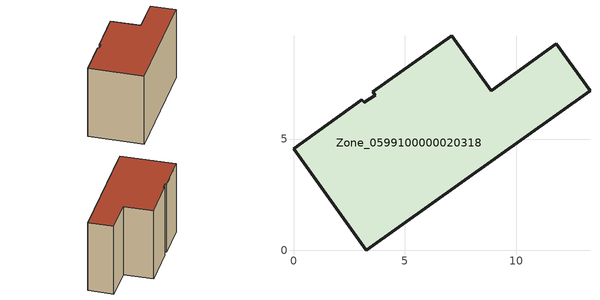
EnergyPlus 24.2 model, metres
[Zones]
Zone_0599100000020318
 floor ground (C_G): 3.19,6.65 3.68,6.97 3.57,7.12 7.11,9.65 8.88,7.18 11.81,9.28 13.32,7.17 3.26,0 0,4.57 3.07,6.76 z0
 wall outside (C_F): 11.81,9.28 8.88,7.18 7.11,9.65 3.57,7.12 3.68,6.97 3.19,6.65 3.07,6.76 0,4.57 3.26,0 13.32,7.17 11.81,9.28 z0:7.74
 roof outside (C_R): 3.68,6.97 3.19,6.65 3.07,6.76 0,4.57 3.26,0 13.32,7.17 11.81,9.28 8.88,7.18 7.11,9.65 3.57,7.12 z7.74
[BUILDING]
Pand.0599100000020318: North Axis=0; Terrain=City; Loads Convergence Tolerance Value=0.04; Temperature Convergence Tolerance Value=0.4; Solar Distribution=FullExterior; Maximum Number of Warmup Days=25; Minimum Number of Warmup Days=1
[Site:Location]
Rotterdam.The.Hague.AP_ZH_NLD Design_Conditions: Latitude=51.96; Longitude=4.45; Time Zone=1; Elevation=-4.5
[SITE:GROUNDTEMPERATURE:BUILDINGSURFACE]
18, 18, 18, 18, 18, 18, 18, 18, 18, 18, 18, 18
[MATERIAL] Thermal Absorptance=0.9; Solar Absorptance=0.7; Visible Absorptance=0.7
Name | Roughness | Thickness | Conductivity | Density | Specific Heat
G.TC.1975-1991 | MediumSmooth | 0.15 | 0.288461 | 540 | 1210
F.TC.1975-1991 | Rough | 0.3 | 0.230769 | 1920 | 840
R.TC.1975-1991 | MediumRough | 0.2 | 0.153846 | 1500 | 1000
[CONSTRUCTION]
C_G: G.TC.1975-1991
C_F: F.TC.1975-1991
C_R: R.TC.1975-1991
[ZONE]
Zone_0599100000020318: Type=1; Multiplier=1; Ceiling Height=Autocalculate; Volume=Autocalculate; Floor Area=autocalculate; Part of Total Floor Area=Yes
[ZONEINFILTRATION:DESIGNFLOWRATE]
Infil_Zone_0599100000020318: Zone or ZoneList or Space or SpaceList=Zone_0599100000020318; Schedule=AlwaysOn; Design Flow Rate Calculation Method=Flow/Area; Flow Rate per Floor Area=0.003; Constant Term Coefficient=1; Temperature Term Coefficient=0; Velocity Term Coefficient=0; Velocity Squared Term Coefficient=0
[HVACTEMPLATE:ZONE:IDEALLOADSAIRSYSTEM]
Zone_0599100000020318: Maximum Heating Supply Air Temperature=50; Minimum Cooling Supply Air Temperature=13; Maximum Heating Supply Air Humidity Ratio=0.0156; Minimum Cooling Supply Air Humidity Ratio=0.0077; Heating Limit=NoLimit; Cooling Limit=NoLimit; Dehumidification Control Type=ConstantSensibleHeatRatio; Cooling Sensible Heat Ratio=0.7; Dehumidification Setpoint=60; Humidification Control Type=None; Humidification Setpoint=30; Outdoor Air Method=None; Outdoor Air Flow Rate per Person=0.00944; Outdoor Air Flow Rate per Zone Floor Area=0; Outdoor Air Flow Rate per Zone=0; Demand Controlled Ventilation Type=None; Outdoor Air Economizer Type=NoEconomizer; Heat Recovery Type=None; Sensible Heat Recovery Effectiveness=0.7; Latent Heat Recovery Effectiveness=0.65
[ZONECONTROL:THERMOSTAT]
ThermostatControl_Zone_0599100000020318: Zone or ZoneList=Zone_0599100000020318; Control Type Schedule=DualSetpointControlType; Control 1=Thermostat_Zone_0599100000020318; Temperature Difference Between Cutout And Setpoint=0
[THERMOSTATSETPOINT:DUALSETPOINT]
Thermostat_Zone_0599100000020318: Heating Setpoint Temperature Schedule=HeatingSetpoint_Zone_0599100000020318; Cooling Setpoint Temperature Schedule=CoolingSetpoint_Zone_0599100000020318
[SCHEDULE:COMPACT]
HeatingSetpoint_Zone_0599100000020318: Through: 12/31, For: AllDays, Until: 24:00, 21
CoolingSetpoint_Zone_0599100000020318: Through: 12/31, For: AllDays, Until: 24:00, 24
DualSetpointControlType: Through: 12/31, For: AllDays, Until: 24:00, 4
AlwaysOn: Through: 12/31, For: AllDays, Until: 24:00, 1
